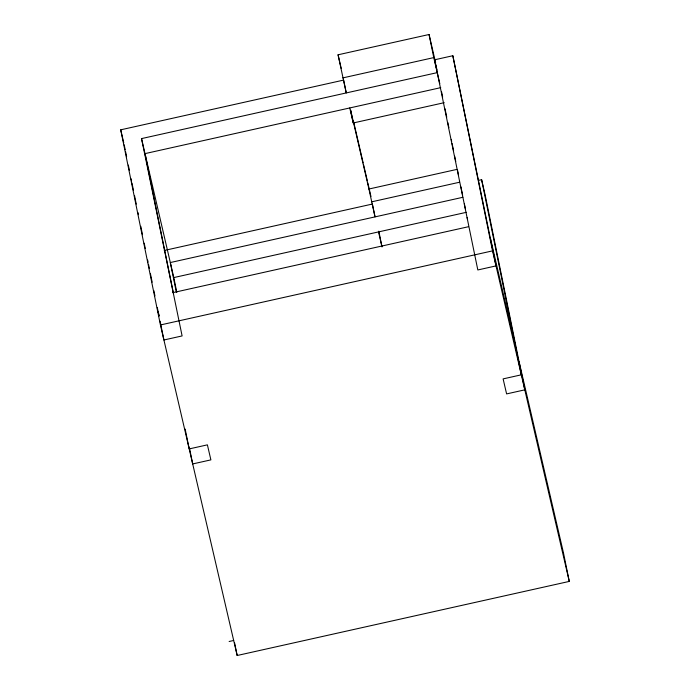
<?xml version="1.0" encoding="UTF-8"?>
<svg xmlns="http://www.w3.org/2000/svg" width="690" height="690" viewBox="0 0 690 690"><rect width="100%" height="100%" fill="white"/><g stroke="black" fill="none" stroke-linecap="round" stroke-linejoin="round"><path stroke-width="1.03" d="M519.053 361.612L563.532 553.173L569.276 581.411L237.17 655.5L160.425 324.964L120.724 129.824L343.646 80.092L346.259 92.934L338.065 54.795L429.059 34.5L435.64 62.842M342.766 77.91L433.76 57.606L429.059 34.5M434.631 59.797L452.83 55.735L496.024 265.9L477.825 269.963L434.631 59.797L436.96 69.811M160.08 321.161L163.91 339.989L182.108 335.927L141.528 138.604L437.244 72.631M440.738 87.656L145.021 153.62L173.354 292.914M349.744 107.959L353.237 122.975L444.222 102.681M372.626 205.034L375.032 216.884L368.934 189.017L456.789 169.421M371.548 201.859L459.402 182.263M164.22 250.487L372.428 204.042M478.575 180.366L481.611 179.685L485.096 194.709L524.805 389.85L506.607 393.912L503.114 378.888L521.312 374.825L481.611 179.685M462.886 197.288L170.309 262.554L176.321 292.094M176.804 292.344L173.802 277.578L466.38 212.313M172.871 292.655L468.588 226.691M160.425 324.964L492.531 250.875L452.83 55.735M229.132 641.493L233.677 640.475M490.28 237.653L515.568 346.587M492.531 250.875L569.276 581.411M433.76 57.606L439.806 83.654M338.065 54.795L341.231 68.448M353.427 120.94L363.173 162.935M363.665 165.031L367.322 180.78M367.805 182.876L370.97 196.529M368.934 189.017L350.623 110.141L353.237 122.975M378.525 231.909L382.01 246.934L378.81 231.176M141.528 138.604L173.802 277.578M120.724 129.824L123.743 142.839M158.165 311.742L159.14 315.934M441.591 91.882L442.67 97.152M445.024 108.761L446.749 117.205M447.819 122.475L448.888 127.754M451.251 139.363L451.683 141.476M452.114 143.58L453.615 150.972M454.684 156.242L455.762 161.52M457.479 169.964L458.557 175.243M460.911 186.843L462.628 195.287M464.353 203.731L465.422 209.01M467.139 217.445L467.57 219.558M234.617 642.951L237.17 655.5M189.284 447.198L192.691 463.939L210.89 459.876L207.397 444.852L189.198 448.914L185.162 429.042M124.209 144.848L125.209 149.782M125.614 151.757L126.624 156.699M128.323 165.074L129.401 170.344M131.117 178.788L131.54 180.901M131.971 183.005L133.472 190.397M134.55 195.667L136.266 204.111M137.983 212.555L138.414 214.668M140.777 226.268L142.494 234.712M144.21 243.156L145.28 248.435M147.643 260.035L148.074 262.148M148.505 264.261L149.359 268.479M150.437 273.757L152.154 282.193M153.87 290.637L154.948 295.915M157.303 307.524L159.019 315.925"/></g></svg>
